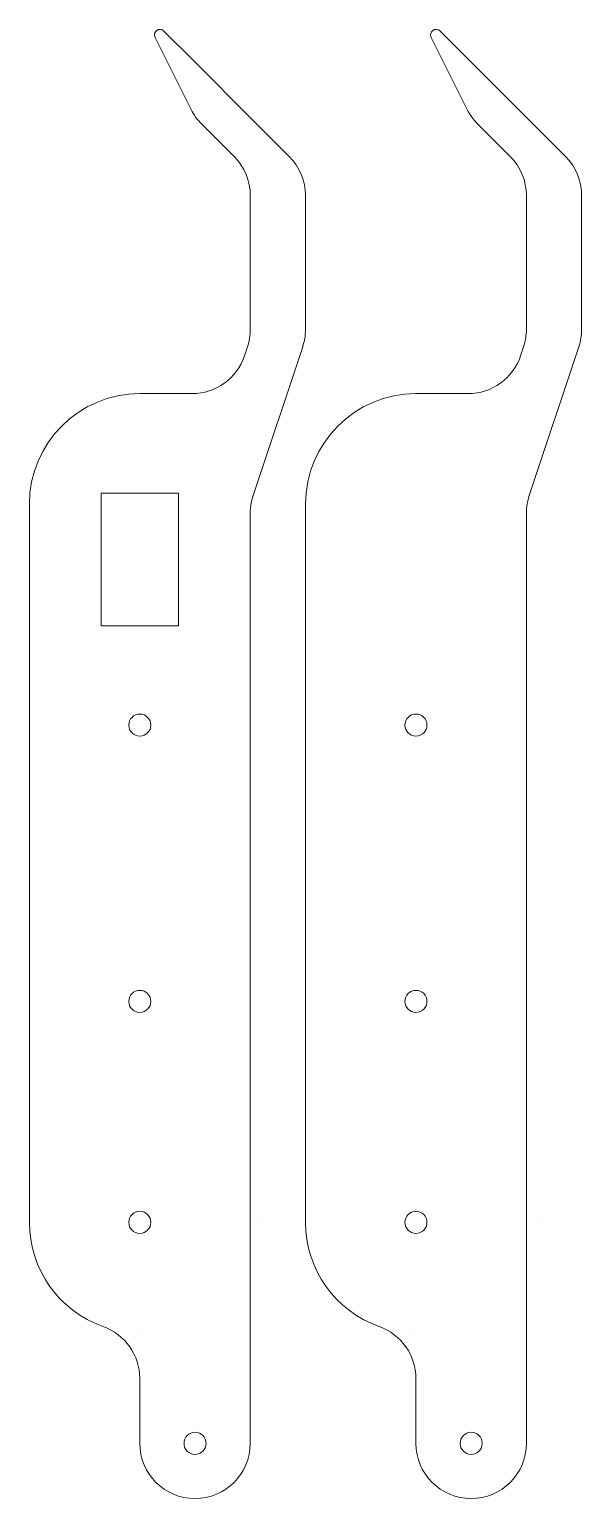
# Model space of a CAD drawing. Header units: millimetres. Extents: x -20 to 80, y -50 to 216.
import ezdxf

# ---------------------------------------------------------------- set-up
doc = ezdxf.new("R2010")
doc.units = ezdxf.units.MM
doc.layers.add('AssemblyMountings', color=1, linetype='CONTINUOUS', lineweight=0)
doc.layers.add('PanelOuter', color=1, linetype='CONTINUOUS', lineweight=0)

msp = doc.modelspace()

# ---------------------------------------------------------------- linework, layer by layer
at = {"layer": 'AssemblyMountings'}
for centre in [(0, 90), (50, 90), (0, 40), (50, 40)]:
    msp.add_circle(centre, 2, dxfattribs=at)
for centre in [(30, 128.38), (80, 128.38)]:
    msp.add_arc(centre, 10, 161.5651, 180, dxfattribs=at)
at = {"layer": 'PanelOuter'}
for p, q in [((10, 210), (4.36, 215.64)), ((60, 210), (54.36, 215.64)), ((2.76, 214.49), (9.27, 201.45)), ((52.76, 214.49), (59.27, 201.45)), ((20, 200), (10, 210)), ((70, 200), (60, 210)), ((27.07, 192.93), (20, 200)), ((77.07, 192.93), (70, 200)), ((11.15, 198.85), (17.07, 192.93)), ((61.15, 198.85), (67.07, 192.93)), ((20, 185.86), (20, 161.62)), ((30, 161.62), (30, 185.86)), ((70, 185.86), (70, 161.62)), ((80, 161.62), (80, 185.86)), ((19.49, 158.46), (18.95, 156.84)), ((20.51, 131.54), (29.49, 158.46)), ((69.49, 158.46), (68.95, 156.84)), ((70.51, 131.54), (79.49, 158.46)), ((0, 150), (0, 150)), ((0, 150), (9.46, 150)), ((50, 150), (50, 150)), ((50, 150), (59.46, 150)), ((-7, 108), (-7, 132)), ((-7, 132), (7, 132)), ((7, 108), (7, 132)), ((-20, 130), (-20, 0)), ((20, 0), (20, 128.38)), ((30, 130), (30, 0)), ((70, 0), (70, 128.38)), ((7, 108), (-7, 108)), ((-20, 0), (-20, 0)), ((20, 0), (20, -20)), ((22, 0), (22, 0)), ((30, 0), (30, 0)), ((70, 0), (70, -20)), ((72, 0), (72, 0)), ((0, -20), (0, -20)), ((20, -40), (20, -20)), ((50, -20), (50, -20)), ((70, -20), (70, -40)), ((0, -28.28), (0, -40)), ((50, -28.28), (50, -40)), ((10, -50), (10, -50)), ((60, -50), (60, -50))]:
    msp.add_line(p, q, dxfattribs=at)
for centre in [(0, 0), (50, 0), (10, -40), (60, -40)]:
    msp.add_circle(centre, 2, dxfattribs=at)
for centre, radius, start, end in [((3.65, 214.94), 1, 45, 206.5651), ((53.65, 214.94), 1, 45, 206.5651), ((18.22, 205.92), 10, 206.5651, 225), ((68.22, 205.92), 10, 206.5651, 225), ((10, 185.86), 10, 0, 45), ((20, 185.86), 10, 0, 45), ((60, 185.86), 10, 0, 45), ((70, 185.86), 10, 0, 45), ((10, 161.62), 10, 341.5651, 0), ((20, 161.62), 10, 341.5651, 0), ((60, 161.62), 10, 341.5651, 0), ((70, 161.62), 10, 341.5651, 0), ((9.46, 160), 10, 270, 341.5651), ((59.46, 160), 10, 270, 341.5651), ((0, 130), 20, 90, 180), ((50, 130), 20, 90, 180), ((0, 0), 20, 180, 250.5288), ((50, 0), 20, 180, 250.5288), ((-10, -28.28), 10, 0, 70.5288), ((40, -28.28), 10, 0, 70.5288), ((10, -40), 10, 180, 270), ((10, -40), 10, 270, 0), ((60, -40), 10, 180, 270), ((60, -40), 10, 270, 0)]:
    msp.add_arc(centre, radius, start, end, dxfattribs=at)

doc.saveas('drawing.dxf')
